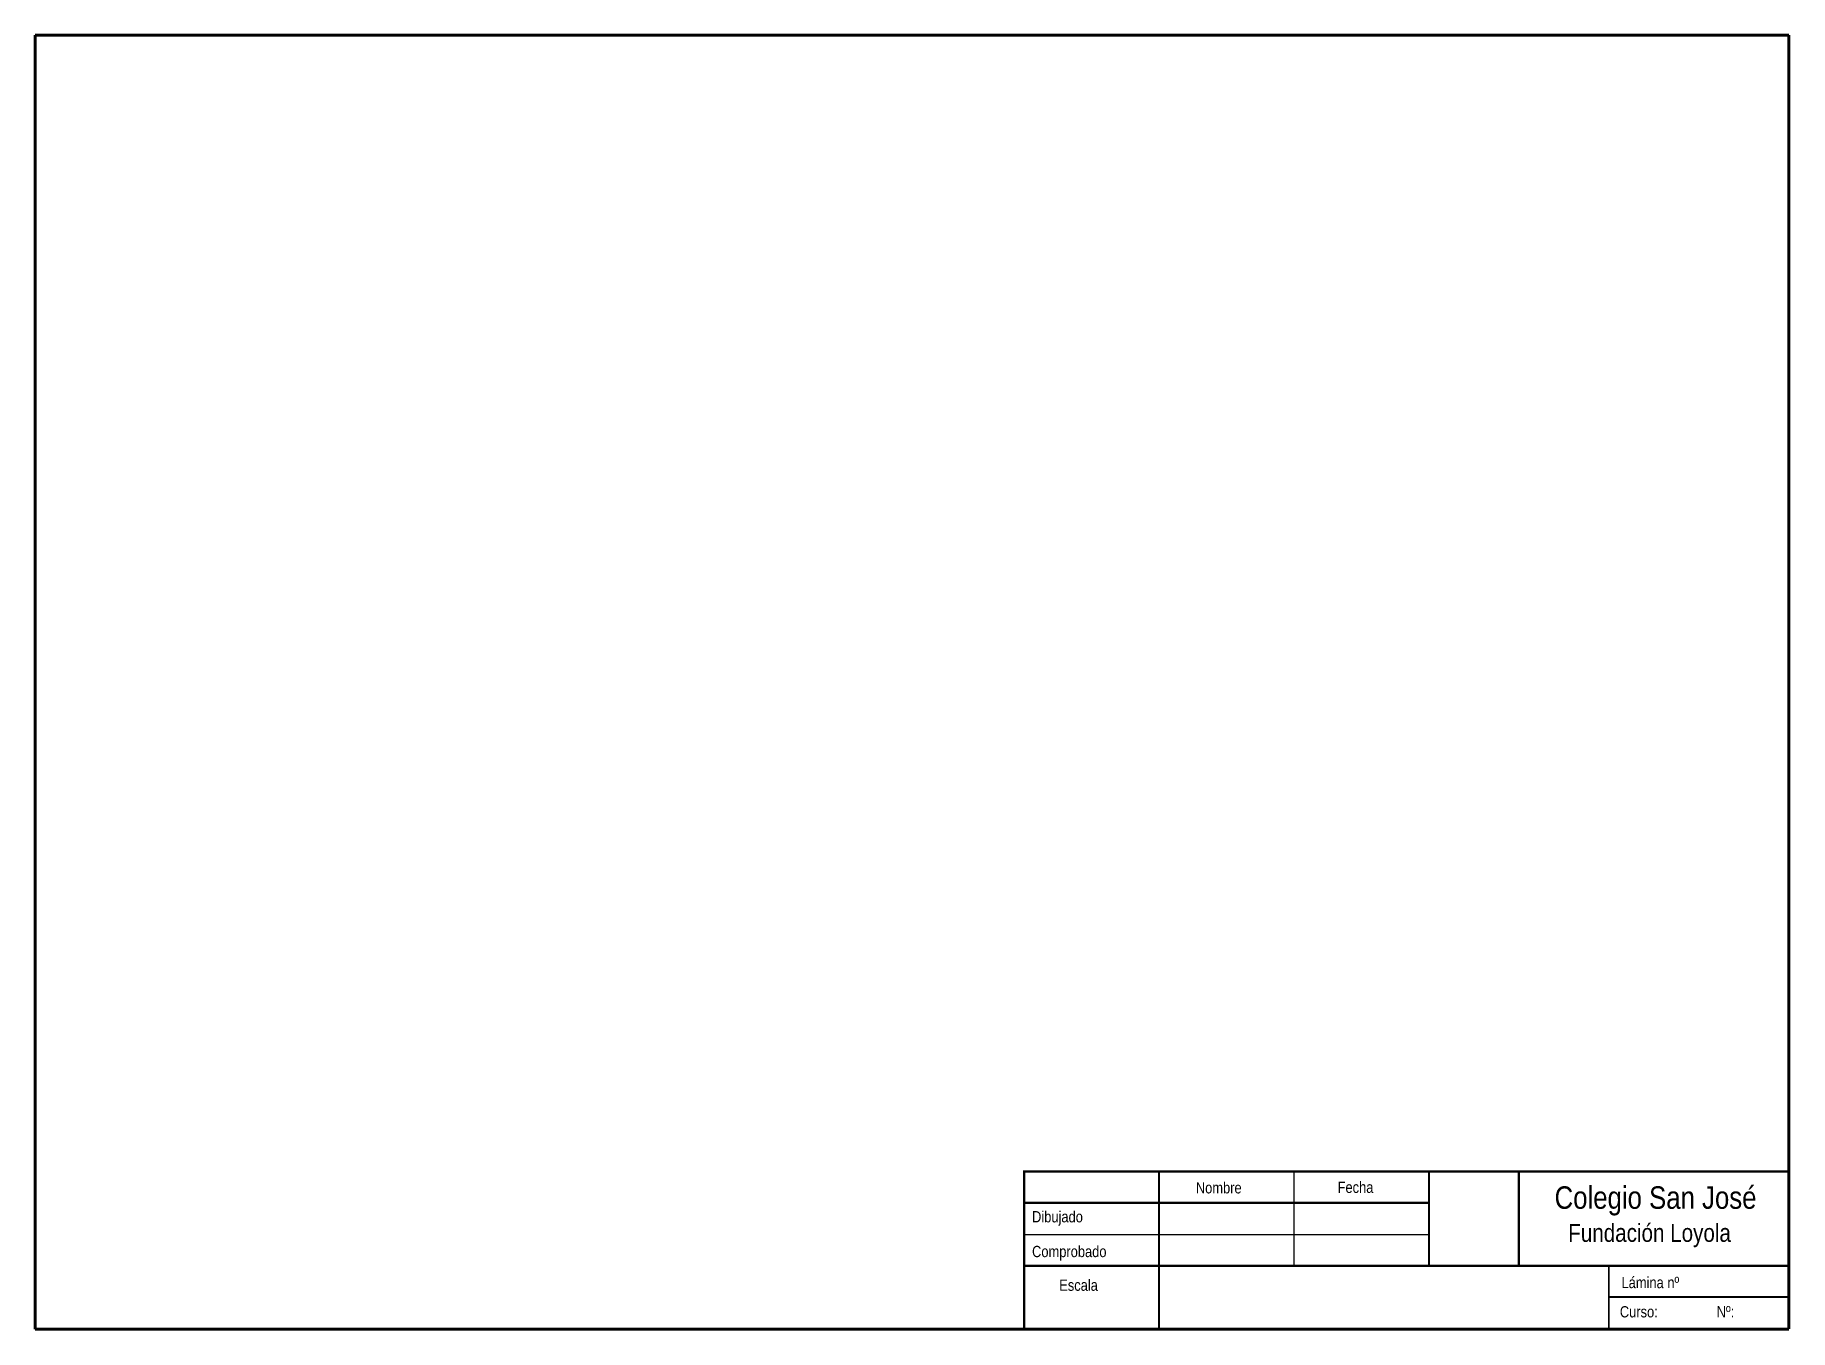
# Paper-space layout 'A3 horizontal' of a CAD drawing. Header units: millimetres. Extents: x 25 to 415, y 5 to 293.
import ezdxf

# ---------------------------------------------------------------- set-up
doc = ezdxf.new("R2010")
doc.units = ezdxf.units.MM
doc.styles.get("Standard").update_dxf_attribs({"font": ''})
doc.styles.get('Standard').set_extended_font_data('Arial Narrow')

psp = doc.layouts.new('A3 horizontal')

# ---------------------------------------------------------------- linework, layer by layer
at = {"lineweight": 60}
for p, q in [((25, 292.8), (25, 5)), ((25, 292.8), (414.94, 292.8)), ((414.94, 5.08), (414.94, 292.8)), ((25, 5), (414.94, 5))]:
    psp.add_line(p, q, dxfattribs=at)
for p, q in [((244.94, 40.08), (414.94, 40.08)), ((244.94, 5.08), (244.94, 40.08)), ((304.94, 19.08), (304.94, 40.08)), ((334.94, 19.08), (334.94, 40.08)), ((354.94, 19.08), (354.94, 40.08)), ((244.94, 33.08), (334.94, 33.08)), ((244.94, 26.08), (334.94, 26.08)), ((244.94, 19.08), (414.94, 19.08)), ((374.94, 5.08), (374.94, 19.08))]:
    psp.add_line(p, q)
at = {"lineweight": 40}
for p, q in [((274.94, 5.08), (274.94, 40.08)), ((414.94, 12.08), (374.94, 12.08))]:
    psp.add_line(p, q, dxfattribs=at)
for points, const_width in [([(244.94, 5.08), (244.94, 40.08), (414.94, 40.08)], 0.5), ([(334.94, 19.08), (334.94, 40.08)], 0.5), ([(354.94, 19.08), (354.94, 40.08)], 0.5), ([(244.94, 33.08), (334.94, 33.08)], 0.5), ([(374.94, 5.08), (374.94, 19.08)], 0.35)]:
    psp.add_lwpolyline(points, dxfattribs=dict(const_width=const_width))
at = {"lineweight": 40, "const_width": 0.5}
psp.add_lwpolyline([(244.94, 19.08), (414.94, 19.08)], dxfattribs=at)

# ---------------------------------------------------------------- texts
for s, height, p in [('Nombre', 2.5, (283.1, 35.19)), ('Fecha', 2.5, (314.62, 35.3)), ('Colegio San José', 5, (362.87, 31.77)), ('Dibujado', 2.5, (246.68, 28.75)), ('Fundación Loyola', 4, (365.9, 24.42)), ('Comprobado', 2.5, (246.68, 21.02)), ('Escala', 2.5, (252.72, 13.53)), ('Lámina nº', 2.5, (377.75, 14.12)), ('Curso:', 2.5, (377.38, 7.62)), ('Nº:', 2.5, (398.91, 7.62))]:
    psp.add_text(s, height=height).set_placement(p)

doc.saveas('drawing.dxf')
